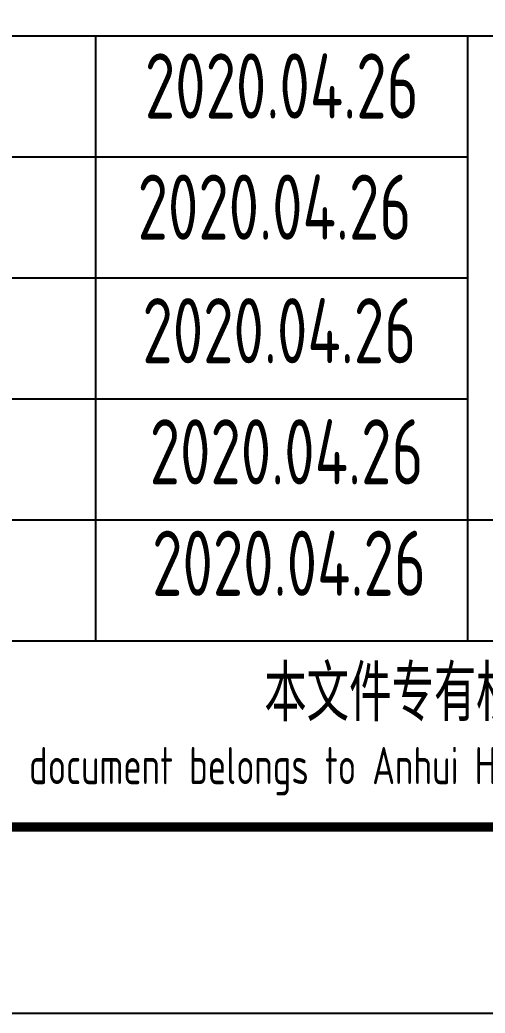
# Model space of a CAD drawing. Extents: x 6250600 to 6678662, y -692028 to -290561.
# Drawn here: x 6658302 to 6660803, y -371927 to -366592 of the extents above; entities that cross this region are included whole.
import ezdxf
from ezdxf.enums import TextEntityAlignment as Align

# ---------------------------------------------------------------- set-up
doc = ezdxf.new("R2010")
doc.units = 0
doc.header["$LTSCALE"] = 1000
doc.header["$MEASUREMENT"] = 0
doc.linetypes.add('2', pattern=[18.5, 12, -3, 0.5, -3])
doc.layers.get('0').update_dxf_attribs({"linetype": 'CONTINUOUS'})
doc.layers.add('PUB_TITLE', color=4, linetype='CONTINUOUS')
doc.styles.add('AHD', font='sceie.shx', dxfattribs={"width": 0.7, "bigfont": 'sceic.shx'})
doc.styles.add('sceie', font='sceie.shx', dxfattribs={"width": 0.7, "bigfont": 'sceic.shx'})

# ---------------------------------------------------------------- blocks, each defined once
blk = doc.blocks.new('qm')
at = {"style": 'sceie', "width": 0.8}
for p in [(-941169.6, -984626.3), (-941208.7, -985276.9), (-941182.6, -985940.5), (-941143.6, -986591.1), (-941130.5, -987189.7)]:
    blk.add_attdef('2020.04.26', text='', height=350, dxfattribs=at).set_placement(p, align=Align.MIDDLE)

msp = doc.modelspace()

# ---------------------------------------------------------------- linework, layer by layer
for p, q in [((6655210.4, -366677.3), (6673210.4, -366677.3)), ((6658710.4, -369927.3), (6658710.4, -366677.3)), ((6660710.4, -369927.3), (6660710.4, -366677.3)), ((6655210.4, -367327.3), (6660710.4, -367327.3)), ((6655210.4, -367977.3), (6660710.4, -367977.3)), ((6655210.4, -368627.3), (6660710.4, -368627.3)), ((6655210.4, -369277.3), (6673210.4, -369277.3)), ((6655210.4, -369927.3), (6673210.4, -369927.3)), ((6655210.4, -370927.3), (6673210.4, -370927.3))]:
    msp.add_line(p, q)
at = {"layer": 'PUB_TITLE', "linetype": 'Continuous'}
msp.add_lwpolyline([(6614810.4, -371927.3), (6674210.4, -371927.3), (6674210.4, -329927.3), (6614810.4, -329927.3)], close=True, dxfattribs=at)
at = {"layer": 'PUB_TITLE', "const_width": 50}
msp.add_lwpolyline([(6617310.4, -370927.3), (6673210.4, -370927.3), (6673210.4, -330927.3), (6617310.4, -330927.3)], close=True, dxfattribs=at)

# ---------------------------------------------------------------- block references
at = {"color": 4, "linetype": '2'}
ref = msp.add_blockref('qm', (7600879.3, 617679.2), dxfattribs=at)
ref.add_attrib('2020.04.26', '2020.04.26', dxfattribs={"height": 350, "style": 'sceie', "width": 0.8}).set_placement((6659748.8, -369510.4), align=Align.MIDDLE)
ref.add_attrib('2020.04.26', '2020.04.26', dxfattribs={"height": 350, "style": 'sceie', "width": 0.8}).set_placement((6659735.8, -368911.9), align=Align.MIDDLE)
ref.add_attrib('2020.04.26', '2020.04.26', dxfattribs={"height": 350, "style": 'sceie', "width": 0.8}).set_placement((6659696.7, -368261.3), align=Align.MIDDLE)
ref.add_attrib('2020.04.26', '2020.04.26', dxfattribs={"height": 350, "style": 'sceie', "width": 0.8}).set_placement((6659670.7, -367597.6), align=Align.MIDDLE)
ref.add_attrib('2020.04.26', '2020.04.26', dxfattribs={"height": 350, "style": 'sceie', "width": 0.8}).set_placement((6659709.7, -366947), align=Align.MIDDLE)

# ---------------------------------------------------------------- texts
at = {"style": 'AHD', "width": 0.8}
for s, height, p in [('本文件专有权属安徽华东化工医药工程有限责任公司所有,未经许可不得复制或转让给第三方', 300, (6664210.4, -370227.3)), ('本文件专有权属安徽华东化工医药工程有限责任公司所有,未经许可不得复制或转让给第三方', 300, (6664210.4, -370227.3)), ('The proprietary right of this document belongs to Anhui Huadong Chemical And Medical Engineering  Co.,Ltd.  and any replication or transfer to the 3rd. side is forbidden without its permission. ', 200, (6664210.4, -370627.3)), ('The proprietary right of this document belongs to Anhui Huadong Chemical And Medical Engineering  Co.,Ltd.  and any replication or transfer to the 3rd. side is forbidden without its permission. ', 200, (6664210.4, -370627.3))]:
    msp.add_text(s, height=height, dxfattribs=at).set_placement(p, align=Align.MIDDLE)

doc.saveas('drawing.dxf')
